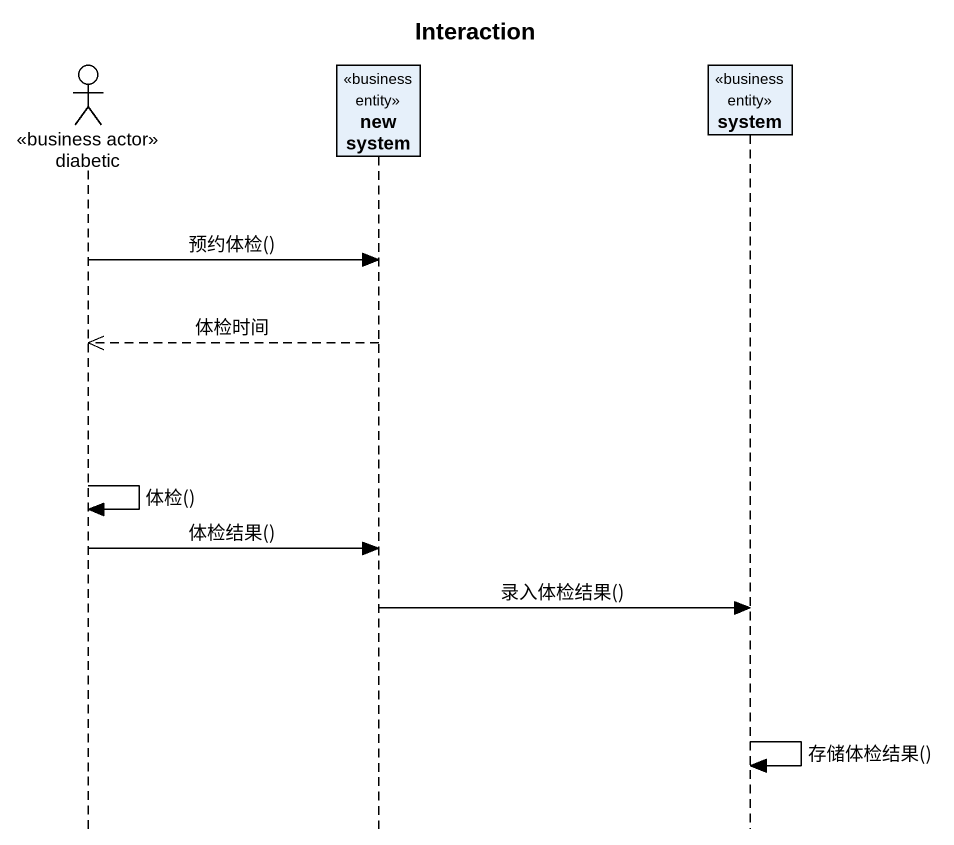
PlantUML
@startuml
title Interaction
hide footbox
actor diabetic <<business actor>>
participant "new system" as new_system <<business entity>>
participant system <<business entity>>

diabetic -> new_system : 预约体检()
new_system -->> diabetic : 体检时间
diabetic -> diabetic : 体检()
diabetic -> new_system : 体检结果()
new_system -> system : 录入体检结果()
system -> system : 存储体检结果()
@enduml
